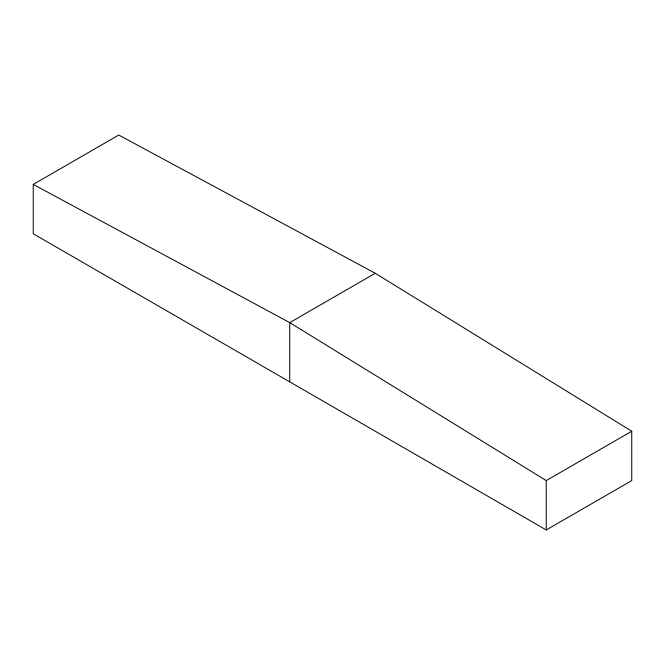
<?xml version="1.0" encoding="UTF-8"?>
<svg xmlns="http://www.w3.org/2000/svg" width="665" height="665" viewBox="0 0 665 665"><rect width="100%" height="100%" fill="white"/><g stroke="black" fill="none" stroke-linecap="round" stroke-linejoin="round"><path stroke-width="1" d="M33.25 184.413L118.752 135.045L375.251 273.265L631.75 431.228L631.75 480.587L546.248 529.955L33.25 233.772L33.25 184.413L289.749 322.625L546.248 480.587L546.248 529.955M375.251 273.265L289.749 322.625L289.749 381.86M546.248 480.587L631.75 431.228"/></g></svg>
